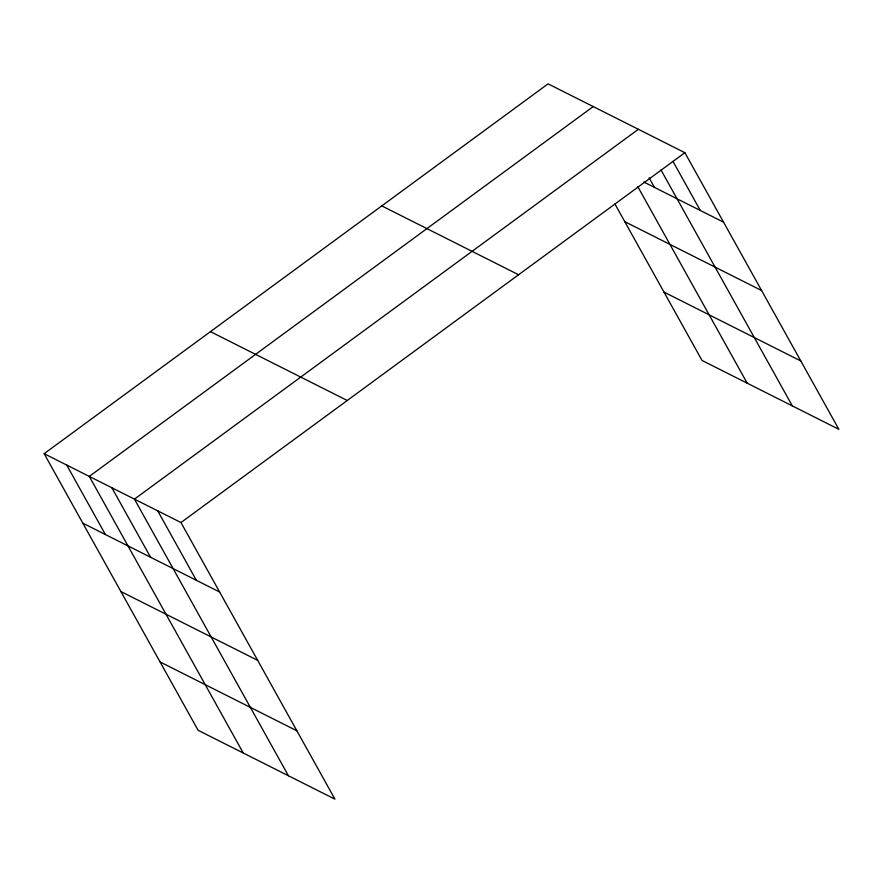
<?xml version="1.0" encoding="UTF-8"?>
<svg xmlns="http://www.w3.org/2000/svg" width="883" height="883" viewBox="0 0 883 883"><rect width="100%" height="100%" fill="white"/><g stroke="black" fill="none" stroke-linecap="round" stroke-linejoin="round"><path stroke-width="1.32" d="M44.15 453.685L180.96 522.537L334.922 799.148L198.112 730.296L44.15 453.685L548.078 83.852L684.888 152.704L838.85 429.315L702.04 360.463L614.954 204.006M593.221 106.567L89.293 476.401L243.255 753.022M638.376 129.293L134.448 499.127L288.41 775.738M180.96 522.537L684.888 152.704M643.773 182.019L723.552 222.174M624.789 221.677L761.599 290.529M663.994 292.107L800.804 360.959M381.776 205.894L518.586 274.745M210.441 331.644L347.251 400.485M82.814 523.155L219.624 592.007M120.872 591.522L257.681 660.363M160.066 661.941L296.876 730.793M672.967 161.357L700.296 210.474M661.036 170.022L792.338 405.904M649.137 177.825L654.469 187.406M637.802 186.655L747.184 383.189M157.704 510.827L196.368 580.308M111.876 487.769L150.54 557.239M66.722 465.043L105.397 534.524"/></g></svg>
